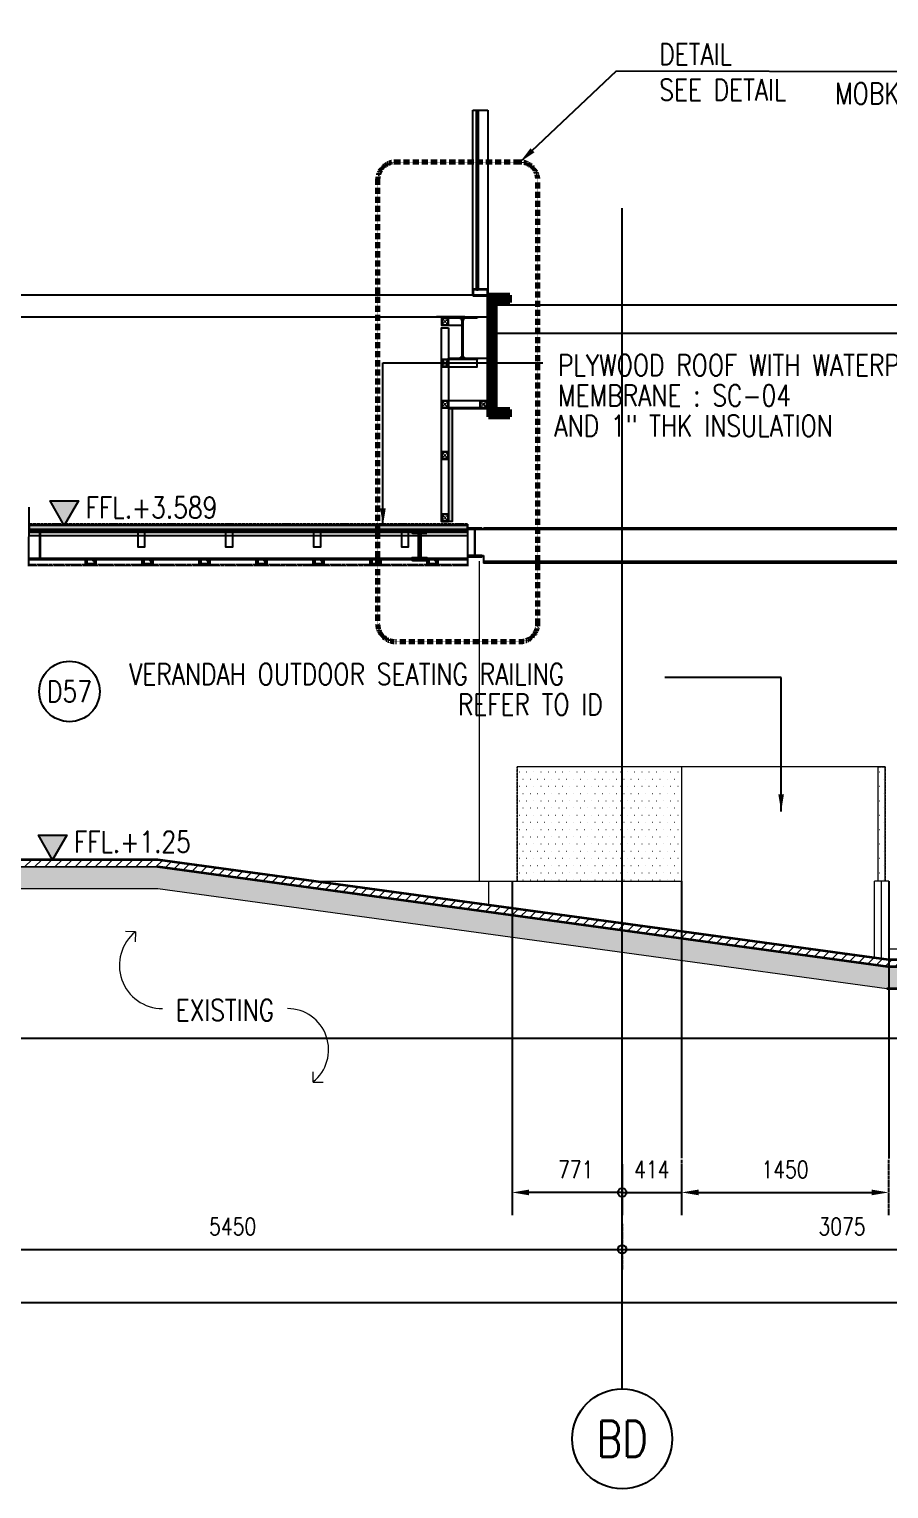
# Model space of a CAD drawing. Header units: millimetres. Extents: x -2196631 to 160, y -11674 to 51770.
# Drawn here: x -1100938 to -1094924, y 31020 to 41234 of the extents above; entities that cross this region are included whole.
import ezdxf
from ezdxf.enums import TextEntityAlignment as Align

# ---------------------------------------------------------------- set-up
doc = ezdxf.new("R2010")
doc.units = ezdxf.units.MM
for name, pattern in [('28 Xref BA305$0$_GRIDLINE', [11.2, 8, -0.6, 2, -0.6]), ('28 Xref BA305$0$_HIDDEN', [2.6, 2, -0.6]), ('_GRIDLINE', [11.2, 8, -0.6, 2, -0.6]), ('CENTER', [2, 1.25, -0.25, 0.25, -0.25]), ('CENTER2', [28.575, 19.05, -3.175, 3.175, -3.175]), ('DASHDOTX2', [50.8, 25.4, -12.7, 0, -12.7]), ('DM1', [0.35, 0.05, -0.05, 0.2, -0.05]), ('HIDDEN', [0.375, 0.25, -0.125]), ('HIDDEN2', [0.1875, 0.125, -0.0625]), ('HIDDENX2', [19.05, 12.7, -6.35])]:
    doc.linetypes.add(name, pattern=pattern)
for name, color, linetype, lineweight in [('28 Xref BA305$0$A-DETL', 90, 'Continuous', 15), ('28 Xref BA305$0$A-DETL-GENF', 92, 'Continuous', 18), ('28 Xref BA305$0$A-FLOR', 192, 'Continuous', 9), ('28 Xref BA305$0$A-FLOR-LEVL', 51, 'Continuous', 5), ('28 Xref BA305$0$A-GLAZ-CURT', 52, 'Continuous', 18), ('28 Xref BA305$0$A-GLAZ-CWMG', 51, 'Continuous', 25), ('28 Xref BA305$0$A-WALL', 113, 'Continuous', 9), ('28 Xref BA305$0$A-WALL-PATT', 111, 'Continuous', 18), ('A-ANNO-SYMB', 150, 'Continuous', 5), ('A-DETL-GENF', 92, 'Continuous', 20), ('A-ROOF', 132, 'Continuous', 18), ('A-WALL', 113, 'Continuous', 9), ('G-ANNO-TEXT', 231, 'Continuous', 5), ('S-BEAM', 12, 'Continuous', 18), ('S-GRID', 1, 'Continuous', 5)]:
    doc.layers.add(name, color=color, linetype=linetype, lineweight=lineweight)
for name, color, linetype in [('_Dim', 7, 'Continuous'), ('A WALL 1', 1, 'Continuous'), ('A WALL 2', 2, 'Continuous'), ('A WALL_HAT', 253, 'Continuous'), ('Detail', 2, 'HIDDEN'), ('Door Number', 12, 'Continuous'), ('GL', 3, 'Continuous'), ('Level Spec', 3, 'Continuous'), ('S-Dim', 7, 'Continuous'), ('S-Str_250', 250, 'Continuous'), ('S-Stru_3', 3, 'Continuous'), ('TEXT 3', 3, 'Continuous'), ('TEXT 4', 4, 'Continuous'), ('TEXT 5', 5, 'Continuous'), ('Wording', 3, 'Continuous')]:
    doc.layers.add(name, color=color, linetype=linetype)
doc.styles.add('E100', font='ROMTH.shx', dxfattribs={"width": 0.85})
doc.styles.add('E175', font='ROMTH.shx', dxfattribs={"width": 0.85, "height": 4})
doc.styles.add('Romens', font='romans.shx', dxfattribs={"width": 0.8})
doc.dimstyles.new('AA-50 mm', dxfattribs={"dimtxt": 120, "dimasz": 120, "dimexe": 160, "dimexo": 12, "dimgap": 100, "dimtad": 1, "dimdec": 0, "dimzin": 0, "dimdsep": 46, "dimtxsty": 'Romens', "dimcen": 0.3, "dimdle": 2, "dimclrd": 1, "dimclre": 1, "dimclrt": 3, "dimadec": 0, "dimazin": 0, "dimtfac": 1, "dimtdec": 0, "dimtix": 1, "dimtmove": 1, "dimatfit": 3, "dimfxl": 0, "dimtolj": 1, "dimtzin": 0, "dimarcsym": 0})
doc.dimstyles.new('CA-50 mm', dxfattribs={"dimtxt": 120, "dimasz": 120, "dimexe": 160, "dimexo": 12, "dimgap": 100, "dimtad": 1, "dimdec": 0, "dimzin": 0, "dimdsep": 46, "dimtxsty": 'Romens', "dimblk1": 'SMALL', "dimsah": 1, "dimcen": 30, "dimdle": 2, "dimclrd": 1, "dimclre": 1, "dimclrt": 3, "dimadec": 0, "dimazin": 0, "dimtfac": 1, "dimtdec": 0, "dimtix": 1, "dimtmove": 2, "dimatfit": 3, "dimfxl": 0, "dimtolj": 1, "dimtzin": 0, "dimarcsym": 0})
doc.dimstyles.new('CC-50 mm', dxfattribs={"dimtxt": 120, "dimasz": 120, "dimexe": 140, "dimexo": 12, "dimgap": 100, "dimtad": 1, "dimdec": 0, "dimzin": 0, "dimdsep": 46, "dimtxsty": 'Romens', "dimblk": 'SMALL', "dimcen": 0.3, "dimdle": 2, "dimclrd": 1, "dimclre": 1, "dimclrt": 3, "dimadec": 0, "dimazin": 0, "dimtfac": 1, "dimtdec": 0, "dimtix": 1, "dimtmove": 1, "dimatfit": 3, "dimfxl": 0, "dimtolj": 1, "dimtzin": 0, "dimarcsym": 0})

# ---------------------------------------------------------------- blocks, each defined once
blk = doc.blocks.new('28 Xref BA305$0$Rectangular Mullion - Rectangular Mullion 40x105 mm_Offset 27_5mm_-6807883-ZONE A_SECTION G')
at = {"layer": '28 Xref BA305$0$A-GLAZ-CWMG', "color": 2, "lineweight": 35}
for p, q in [((-1097787, 7289), (-1097787, 7249)), ((-1097682, 7289), (-1097787, 7289)), ((-1097682, 7249), (-1097682, 7289)), ((-1097787, 7249), (-1097682, 7249))]:
    blk.add_line(p, q, dxfattribs=at)
blk = doc.blocks.new('28 Xref BA305')
at = {"layer": '28 Xref BA305$0$A-DETL-GENF', "lineweight": 5}
h = blk.add_hatch(dxfattribs=at)
h.set_pattern_fill('FP_8', color=8, style=0, pattern_type=2)
h.set_pattern_definition([(45, (-1088991.804, 2166), (-35.35534, 35.35534), [])])
h.paths.add_polyline_path([(-1085088.99512, 1300.44567), (-1085088.99512, 1483.77901), (-1085388.99512, 1483.77901), (-1085388.99512, 1667.11234), (-1085688.99602, 1667.11234), (-1085688.99602, 1850.44567), (-1094927.95991, 1850.91187), (-1100038.71323, 2550.44567), (-1103314.02208, 2550.44567), (-1103314.02208, 2500.44567), (-1100038.71323, 2499.97948), (-1094927.95991, 1800.44567), (-1085738.99602, 1800.44567), (-1085738.99602, 1617.11234), (-1085438.99512, 1617.11234), (-1085438.99512, 1433.77901), (-1085138.99512, 1433.77901), (-1085138.99512, 1300.44567)], flags=0)
h = blk.add_hatch(dxfattribs=at)
h.set_pattern_fill('FP_9', color=8, style=0, pattern_type=2)
h.set_pattern_definition([(50, (-1088991.8, 2166), (364.368, -31.878), [38.1, -419.1]), (355, (-1088991.8, 2166), (-70.486, 382.113), [30.48, -335.28]), (100.451, (-1088961.44, 2163.34), (293.885, 350.233), [32.38, -356.18]), (46.184, (-1088991.8, 2267.6), (542.158, -84.086), [57.15, -628.65]), (96.636, (-1088946.6, 2260.6), (474.805, 494.855), [48.57, -534.27]), (351.184, (-1088991.8, 2267.6), (474.81, 494.85), [45.72, -502.92]), (21, (-1088941, 2242.2), (303.2285, -204.5305), [38.1, -419.1]), (326, (-1088941, 2242.2), (123.604, 368.376), [30.48, -335.28]), (71.451, (-1088915.74, 2225.16), (426.834, 163.843), [32.38, -356.18]), (37.5, (-1088991.8, 2166), (6.1766, 169.1102), [16.764, -314.452, 16.764, -323.596, -336.55]), (37.5, (-1088991.8, 2166), (6.1766, 169.1102), [-671.576, 16.764, -319.786]), (7.5, (-1088991.8, 2166), (133.6389, 200.3615), [16.764, -177.292, 16.764, -306.832, -128.27]), (7.5, (-1088991.8, 2166), (133.6389, 200.3615), [-517.652, 16.764, -111.506]), (327.5, (-1089105.09, 2166), (271.1818, -11.4584), [16.764, -110.236, 16.764, -379.476, -525.78]), (327.5, (-1089105.09, 2166), (271.1818, -11.4584), [-523.24, 16.764, -509.016]), (317.5, (-1089155.89, 2166), (296.2585, 50.853), [16.764, -148.336, 16.764, -246.38, -373.38]), (317.5, (-1089155.89, 2166), (296.2585, 50.853), [-428.244, 16.764, -356.616])])
h.paths.add_polyline_path([(-1085411.19383, 1300.44567), (-1085138.99512, 1300.44567), (-1085138.99512, 1433.77901), (-1085438.99512, 1433.77901), (-1085438.99512, 1617.11234), (-1085738.99602, 1617.11234), (-1085738.99602, 1800.44567), (-1094927.95991, 1800.44567), (-1100038.71323, 2499.97948), (-1103314.02208, 2499.97948), (-1103314.02208, 2348.58089), (-1100038.71323, 2348.58089), (-1094938.17789, 1650.44567), (-1086097.99644, 1650.44567), (-1085525.26916, 1300.44567)], flags=0)
at = {"layer": '28 Xref BA305$0$A-WALL-PATT', "linetype": '28 Xref BA305$0$_HIDDEN', "lineweight": 5}
h = blk.add_hatch(dxfattribs=at)
h.set_pattern_fill('FP_4', color=8, style=0, pattern_type=2)
h.set_pattern_definition([(0, (-1088991.226, 2166), (25.202, 50.403), [1.676, -48.727])])
h.paths.add_polyline_path([(-1096374.57224, 2400.44567), (-1096374.57224, 3200.44567), (-1097524.55494, 3200.44567), (-1097524.55494, 2400.44567)], flags=0)
h = blk.add_hatch(dxfattribs=at)
h.set_pattern_fill('FP_2', color=8, style=0, pattern_type=2)
h.set_pattern_definition([(0, (-1088991.76, 2166), (25.202, 50.403), [1.676, -48.727])])
h.paths.add_polyline_path([(-1094949.51683, 2400.44567), (-1094949.51683, 3200.44567), (-1094999.51683, 3200.44567), (-1094999.51683, 2400.44567), (-1094974.55392, 2400.44567)], flags=0)
h = blk.add_hatch(dxfattribs=at)
h.set_pattern_fill('FP_3', color=8, style=0, pattern_type=2)
h.set_pattern_definition([(0, (-1088992.17, 2166), (25.202, 50.403), [1.676, -48.727])])
h.paths.add_polyline_path([(-1094974.55392, 2400.44567), (-1094949.5608, 2400.44567), (-1094949.5608, 3200.44567), (-1094999.51683, 3200.44567), (-1094999.51683, 2400.44567)], flags=0)
blk.add_lwpolyline([(-1097834.5546, 7796.70002), (-1097729.5546, 7796.70002)])
at = {"layer": '28 Xref BA305$0$A-DETL', "color": 2, "lineweight": 35}
for p, q in [((-1100038.71323, 2550.44567), (-1103314.02208, 2550.44567)), ((-1094924.55392, 1850.44567), (-1100038.71323, 2550.44567)), ((-1085688.99602, 1850.44567), (-1094924.55392, 1850.44567))]:
    blk.add_line(p, q, dxfattribs=at)
at = {"layer": '28 Xref BA305$0$A-DETL', "lineweight": 5}
for p, q in [((-1103314.02208, 2500.44567), (-1100042.11922, 2500.44567)), ((-1100038.71323, 2499.97948), (-1103314.02208, 2499.97948)), ((-1100042.11922, 2500.44567), (-1100038.71323, 2499.97948)), ((-1103314.02208, 2348.58089), (-1100038.71323, 2348.58089)), ((-1100038.71323, 2348.58089), (-1094938.17789, 1650.44567))]:
    blk.add_line(p, q, dxfattribs=at)
at = {"layer": '28 Xref BA305$0$A-DETL', "lineweight": 35}
for p, q in [((-1094927.95991, 1800.44567), (-1100038.71323, 2499.97948)), ((-1085738.99602, 1800.44567), (-1094927.95991, 1800.44567)), ((-1094938.17789, 1650.44567), (-1086097.99644, 1650.44567))]:
    blk.add_line(p, q, dxfattribs=at)
at = {"layer": '28 Xref BA305$0$A-FLOR', "color": 2, "lineweight": 18}
for p, q in [((-1097787.0546, 2400.44567), (-1096374.57224, 2400.44567)), ((-1097724.55392, 2400.44567), (-1097724.55392, 2233.69537))]:
    blk.add_line(p, q, dxfattribs=at)
at = {"layer": '28 Xref BA305$0$A-FLOR-LEVL', "linetype": '28 Xref BA305$0$_GRIDLINE', "lineweight": 20}
blk.add_line((-1105393.71336, 1300.44567), (-1073390.33155, 1300.44567), dxfattribs=at)
at = {"layer": '28 Xref BA305$0$A-GLAZ-CURT', "color": 2, "lineweight": 35}
for p, q in [((-1097809.5546, 7796.70002), (-1097809.5546, 6540.44567)), ((-1097797.5546, 6540.44567), (-1097797.5546, 7796.70002)), ((-1097809.5546, 6540.44567), (-1097797.5546, 6540.44567))]:
    blk.add_line(p, q, dxfattribs=at)
at = {"layer": '28 Xref BA305$0$A-GLAZ-CWMG', "color": 8}
for p, q in [((-1097834.5546, 6540.44567), (-1097834.5546, 7796.70002)), ((-1097729.5546, 7796.70002), (-1097729.5546, 6540.44567))]:
    blk.add_line(p, q, dxfattribs=at)
at = {"layer": '28 Xref BA305$0$A-WALL', "lineweight": 18}
for p, q in [((-1097787.0546, 2400.44567), (-1097787.0546, 4640.44567)), ((-1094999.51683, 2400.44567), (-1094999.51683, 3200.44567)), ((-1098942.82195, 2400.44567), (-1097787.0546, 2400.44567))]:
    blk.add_line(p, q, dxfattribs=at)
at = {"layer": '28 Xref BA305$0$A-WALL', "color": 2, "linetype": '28 Xref BA305$0$_HIDDEN', "lineweight": 18}
for p, q in [((-1096374.57224, 3200.44567), (-1097524.55494, 3200.44567)), ((-1097524.5529, 2400.44567), (-1097524.5529, 3200.44567)), ((-1094999.51683, 2400.44567), (-1094999.51683, 3200.44567)), ((-1094999.51683, 3200.44567), (-1094949.51683, 3200.44567)), ((-1094999.51683, 3200.44567), (-1094949.51683, 3200.44567)), ((-1094949.51683, 2400.44567), (-1094999.51683, 2400.44567)), ((-1094949.51683, 2400.44567), (-1094999.51683, 2400.44567))]:
    blk.add_line(p, q, dxfattribs=at)
at = {"layer": '28 Xref BA305$0$A-WALL', "linetype": '28 Xref BA305$0$_HIDDEN', "lineweight": 18}
for p, q in [((-1097524.55494, 3200.44567), (-1097524.55494, 2400.44567)), ((-1097524.5529, 3200.44567), (-1097524.55494, 3200.44567)), ((-1094949.51683, 3200.44567), (-1094949.51683, 2400.44567)), ((-1094949.51683, 3200.44567), (-1094949.51683, 2400.44567))]:
    blk.add_line(p, q, dxfattribs=at)
at = {"layer": '28 Xref BA305$0$A-WALL', "color": 8, "lineweight": 18}
blk.add_line((-1094949.5608, 3200.44567), (-1097524.5529, 3200.44567), dxfattribs=at)
at = {"layer": '28 Xref BA305$0$A-WALL', "color": 2, "lineweight": 18}
for p, q in [((-1096374.57224, 3200.44567), (-1096374.57224, 2048.91677)), ((-1094949.5608, 2400.44567), (-1094949.5608, 3200.44567)), ((-1095024.55392, 1864.13316), (-1095024.55392, 2400.44567)), ((-1094924.55392, 2400.44567), (-1095024.55392, 2400.44567)), ((-1094974.55392, 1857.28942), (-1094974.55392, 2400.44567)), ((-1094924.55392, 2400.44567), (-1094924.55392, 1850.44567))]:
    blk.add_line(p, q, dxfattribs=at)
blk.add_lwpolyline([(-1082538.00132, 1300.44567), (-1082538.00132, 1925.44567), (-1094924.55392, 1925.44567), (-1094924.55392, 1850.44567)], dxfattribs=at)
at = {"layer": 'S-Dim', "color": 4}
for p, q in [((-1098156.6071, 4850.7165), (-1100811.90234, 4850.7165)), ((-1097770.34498, 4862.7165), (-1097770.34498, 4861.7165)), ((-1097760.34498, 4861.7165), (-1097770.34498, 4861.7165)), ((-1097760.34498, 4870.7165), (-1097760.34498, 4870.7165)), ((-1097760.34498, 4870.7165), (-1097760.34498, 4861.7165)), ((-1093804.05827, 4870.7165), (-1097760.34498, 4870.7165)), ((-1100811.90234, 4650.7165), (-1098156.60713, 4650.7165)), ((-1097770.34501, 4678.7165), (-1097760.34501, 4678.7165)), ((-1097760.34501, 4678.7165), (-1097760.34498, 4626.7165)), ((-1093804.05827, 4626.7165), (-1097760.34498, 4626.7165)), ((-1073584.22523, 1300.44567), (-1101936.59142, 1300.44567))]:
    blk.add_line(p, q, dxfattribs=at)
at = {"layer": 'S-Dim', "color": 8}
for p, q in [((-1100811.90234, 4842.7165), (-1098156.6071, 4842.7165)), ((-1093804.05827, 4861.7165), (-1097760.34498, 4861.7165)), ((-1098156.60713, 4658.7165), (-1100811.90234, 4658.7165)), ((-1093804.05827, 4637.7165), (-1097760.34498, 4637.7165))]:
    blk.add_line(p, q, dxfattribs=at)
at = {"layer": 'S-Dim', "color": 1}
blk.add_line((-1100786.59142, 4650.7165), (-1100936.59142, 4650.7165), dxfattribs=at)
at = {"layer": 'S-Dim', "color": 3}
blk.add_lwpolyline([(-1093058.86753, 6432.44567), (-1093058.86753, 6232.44567), (-1097724.5546, 6232.44567), (-1097724.5546, 6432.44567)], close=True, dxfattribs=at)
at = {"layer": 'S-Dim', "color": 4}
for points in [[(-1100911.90237, 4842.7165), (-1100864.65237, 4842.7165), (-1100864.65237, 4658.7165), (-1100911.90237, 4658.7165), (-1100911.90237, 4650.7165), (-1100811.90237, 4650.7165), (-1100811.90237, 4658.7165), (-1100859.15237, 4658.7165), (-1100859.15237, 4842.7165), (-1100811.90234, 4842.7165), (-1100811.90234, 4850.7165), (-1100911.90237, 4850.7165)], [(-1098256.60713, 4842.7165), (-1098209.35713, 4842.7165), (-1098209.35713, 4658.7165), (-1098256.60713, 4658.7165), (-1098256.60713, 4650.7165), (-1098156.60713, 4650.7165), (-1098156.60713, 4658.7165), (-1098203.85713, 4658.7165), (-1098203.85713, 4842.7165), (-1098156.6071, 4842.7165), (-1098156.6071, 4850.7165), (-1098256.60713, 4850.7165)], [(-1097870.34501, 4862.7165), (-1097823.09501, 4862.7165), (-1097823.09501, 4678.7165), (-1097870.34501, 4678.7165), (-1097870.34501, 4670.7165), (-1097770.34501, 4670.7165), (-1097770.34501, 4678.7165), (-1097817.59501, 4678.7165), (-1097817.59501, 4862.7165), (-1097770.34498, 4862.7165), (-1097770.34498, 4870.7165), (-1097870.34501, 4870.7165)]]:
    blk.add_lwpolyline(points, close=True, dxfattribs=at)
at = {"layer": '28 Xref BA305$0$A-GLAZ-CWMG'}
blk.add_blockref('28 Xref BA305$0$Rectangular Mullion - Rectangular Mullion 40x105 mm_Offset 27_5mm_-6807883-ZONE A_SECTION G', (-47.50068, -749.05433), dxfattribs=at)
at = {"color": 10, "linetype": 'Continuous', "style": 'E175', "width": 0.85}
blk.add_attdef('POOL_SIDE_ELEVATION', (-1089924.93658, -4582.55958), '', height=320, dxfattribs=at)
at = {"color": 6, "linetype": 'Continuous', "style": 'E100', "width": 0.85}
blk.add_attdef('SCALE', text='', height=160, dxfattribs=at).set_placement((-1092437.31517, -4942.55958), align=Align.RIGHT)
blk = doc.blocks.new('COLUMN REFERNCE GRIDS 1')
at = {"layer": 'GL'}
blk.add_lwpolyline([(0, 0.5), (0, 0)], dxfattribs=at)
blk.add_circle((0, 1.2), 0.7, dxfattribs=at)
at = {"layer": 'TEXT 5', "style": 'Romens', "width": 0.8}
blk.add_attdef('A', text='', height=0.5, dxfattribs=at).set_placement((0, 1.2), align=Align.MIDDLE_CENTER)
blk = doc.blocks.new('GD')
at = {"layer": 'S-GRID', "color": 8, "linetype": '_GRIDLINE', "lineweight": 25, "ltscale": 3}
blk.add_line((-1096789, -1504), (-1096789, 6570), dxfattribs=at)
at = {"layer": 'GL'}
ref = blk.add_blockref('COLUMN REFERNCE GRIDS 1', (-1096789, -1441), dxfattribs=dict(at, xscale=500, yscale=500, zscale=500, rotation=180))
ref.add_attrib('A', 'BD', dxfattribs={"layer": 'TEXT 5', "height": 250, "style": 'Romens', "width": 0.8}).set_placement((-1096789, -2041), align=Align.MIDDLE_CENTER)
blk = doc.blocks.new('DOOR TYPE')
at = {"layer": 'Door Number'}
blk.add_circle((0, 0), 0.423, dxfattribs=at)
at = {"layer": 'Door Number', "color": 3, "style": 'Romens', "width": 0.8}
blk.add_attdef('DOOR', text='', height=0.3, dxfattribs=at).set_placement((0, 0), align=Align.MIDDLE_CENTER)
blk = doc.blocks.new('_Small')
at = {"color": 0, "linetype": 'ByBlock', "lineweight": -2}
blk.add_circle((0, 0), 0.25, dxfattribs=at)
blk = doc.blocks.new('*D50')
at = {"color": 1, "linetype": 'CENTER2', "lineweight": -2, "transparency": 16777216}
for p, q in [((-1102239, 2), (-1102239, -316)), ((-1096789, -513), (-1096789, -36))]:
    blk.add_line(p, q, dxfattribs=at)
at = {"color": 1, "lineweight": -2, "transparency": 16777216}
blk.add_line((-1102241, -176), (-1096787, -176), dxfattribs=at)
at = {"layer": 'Defpoints', "color": 0, "transparency": 16777216}
for p in [(-1102239, 14), (-1096789, -176), (-1096789, -525)]:
    blk.add_point(p, dxfattribs=at)
at = {"color": 1, "lineweight": -2, "transparency": 16777216, "xscale": 120, "yscale": 120, "zscale": 120, "rotation": 180}
blk.add_blockref('_Small', (-1102239, -176), dxfattribs=at)
at = {"color": 1, "lineweight": -2, "transparency": 16777216, "xscale": 120, "yscale": 120, "zscale": 120}
blk.add_blockref('_Small', (-1096789, -176), dxfattribs=at)
at = {"color": 3, "transparency": 16777216, "insert": (-1099514, -16), "char_height": 120, "attachment_point": 5, "style": 'Romens'}
blk.add_mtext('\\A1;5450', dxfattribs=at)
blk = doc.blocks.new('*D51')
at = {"color": 1, "linetype": 'CENTER2', "lineweight": -2, "transparency": 16777216}
for p, q in [((-1096789, 2), (-1096789, -316)), ((-1093714, 2), (-1093714, -316))]:
    blk.add_line(p, q, dxfattribs=at)
at = {"color": 1, "lineweight": -2, "transparency": 16777216}
blk.add_line((-1096791, -176), (-1093712, -176), dxfattribs=at)
at = {"layer": 'Defpoints', "color": 0, "transparency": 16777216}
for p in [(-1096789, 14), (-1093714, 14), (-1093714, -176)]:
    blk.add_point(p, dxfattribs=at)
at = {"color": 1, "lineweight": -2, "transparency": 16777216, "xscale": 120, "yscale": 120, "zscale": 120, "rotation": 180}
blk.add_blockref('_Small', (-1096789, -176), dxfattribs=at)
at = {"color": 1, "lineweight": -2, "transparency": 16777216, "xscale": 120, "yscale": 120, "zscale": 120}
blk.add_blockref('_Small', (-1093714, -176), dxfattribs=at)
at = {"color": 3, "transparency": 16777216, "insert": (-1095251, -16), "char_height": 120, "attachment_point": 5, "style": 'Romens'}
blk.add_mtext('\\A1;3075', dxfattribs=at)
blk = doc.blocks.new('*D52')
at = {"color": 1, "linetype": 'CENTER2', "lineweight": -2, "transparency": 16777216}
for p, q in [((-1102239, -328), (-1102239, -688)), ((-1080639, -328), (-1080639, -688))]:
    blk.add_line(p, q, dxfattribs=at)
at = {"color": 1, "lineweight": -2, "transparency": 16777216}
blk.add_line((-1102241, -548), (-1080637, -548), dxfattribs=at)
at = {"layer": 'Defpoints', "color": 0, "transparency": 16777216}
for p in [(-1102239, -316), (-1080639, -316), (-1080639, -548)]:
    blk.add_point(p, dxfattribs=at)
at = {"color": 1, "lineweight": -2, "transparency": 16777216, "xscale": 120, "yscale": 120, "zscale": 120, "rotation": 180}
blk.add_blockref('_Small', (-1102239, -548), dxfattribs=at)
at = {"color": 1, "lineweight": -2, "transparency": 16777216, "xscale": 120, "yscale": 120, "zscale": 120}
blk.add_blockref('_Small', (-1080639, -548), dxfattribs=at)
at = {"color": 3, "transparency": 16777216, "insert": (-1091439, -388), "char_height": 120, "attachment_point": 5, "style": 'Romens'}
blk.add_mtext('\\A1;21600', dxfattribs=at)
blk = doc.blocks.new('FINISHING FLOOR - ( ELE - SEC )')
at = {"layer": 'Level Spec'}
h = blk.add_hatch(color=1, dxfattribs=at)
h.dxf.hatch_style = 1
h.paths.add_polyline_path([(0, 0), (-0.199, 0.345), (0.199, 0.345)])
at = {"layer": 'Level Spec', "color": 1}
blk.add_lwpolyline([(0, 0), (-0.199, 0.345), (0.199, 0.345)], close=True, dxfattribs=at)
at = {"layer": 'TEXT 3', "style": 'Romens', "width": 0.8}
blk.add_attdef('+XX.XXXMSL.', (0.299, 0.1), '', height=0.3, dxfattribs=at)
at = {"layer": 'TEXT 4', "style": 'Romens', "width": 0.8}
blk.add_attdef('XXXXXX_X', (0.299, 0.545), '', height=0.4, dxfattribs=at)
blk = doc.blocks.new('A$C24C77752')
at = {"layer": 'G-ANNO-TEXT', "color": 6, "lineweight": 15}
for p, q in [((113, 1114), (43, 1116)), ((113, 1114), (111, 1043)), ((1355, 62), (1357, 133)), ((1355, 62), (1426, 60))]:
    blk.add_line(p, q, dxfattribs=at)
for centre, radius, start, end in [((302, 878), 302, 128.6638, 270), ((1176, 288), 288, 308.3503, 90)]:
    blk.add_arc(centre, radius, start, end, dxfattribs=at)
at = {"layer": 'TEXT 3', "insert": (394, 639), "char_height": 150, "width": 4240.39, "attachment_point": 1, "style": 'Romens'}
blk.add_mtext('EXISTING', dxfattribs=at)
blk = doc.blocks.new('*D329')
at = {"color": 1, "lineweight": -2, "transparency": 16777216}
for p, q in [((-1096789, 33292), (-1096789, 32934)), ((-1096375, 33292), (-1096375, 32934)), ((-1096789, 33094), (-1096909, 33094)), ((-1096789, 33094), (-1096375, 33094)), ((-1096255, 33094), (-1096135, 33094))]:
    blk.add_line(p, q, dxfattribs=at)
at = {"color": 1, "transparency": 16777216}
blk.add_solid([(-1096255, 33114), (-1096255, 33074), (-1096375, 33094)], dxfattribs=at)
at = {"layer": 'Defpoints', "color": 0, "transparency": 16777216}
for p in [(-1096789, 33304), (-1096375, 33304), (-1096375, 33094)]:
    blk.add_point(p, dxfattribs=at)
at = {"color": 1, "lineweight": -2, "transparency": 16777216, "xscale": 120, "yscale": 120, "zscale": 120}
blk.add_blockref('_Small', (-1096789, 33094), dxfattribs=at)
at = {"color": 3, "transparency": 16777216, "insert": (-1096582, 33254), "char_height": 120, "attachment_point": 5, "style": 'Romens'}
blk.add_mtext('\\A1;414', dxfattribs=at)
blk = doc.blocks.new('*D330')
at = {"color": 1, "lineweight": -2, "transparency": 16777216}
for p, q in [((-1097560, 33358), (-1097560, 32934)), ((-1096789, 33292), (-1096789, 32934)), ((-1096787, 33094), (-1097440, 33094))]:
    blk.add_line(p, q, dxfattribs=at)
at = {"color": 1, "transparency": 16777216}
blk.add_solid([(-1097440, 33114), (-1097440, 33074), (-1097560, 33094)], dxfattribs=at)
at = {"layer": 'Defpoints', "color": 0, "transparency": 16777216}
for p in [(-1097560, 33370), (-1096789, 33304), (-1097560, 33094)]:
    blk.add_point(p, dxfattribs=at)
at = {"color": 1, "lineweight": -2, "transparency": 16777216, "xscale": 120, "yscale": 120, "zscale": 120}
blk.add_blockref('_Small', (-1096789, 33094), dxfattribs=at)
at = {"color": 3, "transparency": 16777216, "insert": (-1097114, 33254), "char_height": 120, "attachment_point": 5, "style": 'Romens'}
blk.add_mtext('\\A1;771', dxfattribs=at)
blk = doc.blocks.new('*D340')
at = {"color": 1, "linetype": 'CENTER2', "lineweight": -2, "transparency": 16777216}
for p, q in [((-1096375, 33323), (-1096375, 32934)), ((-1094925, 33323), (-1094925, 32934))]:
    blk.add_line(p, q, dxfattribs=at)
at = {"color": 1, "lineweight": -2, "transparency": 16777216}
blk.add_line((-1096255, 33094), (-1095045, 33094), dxfattribs=at)
at = {"color": 1, "transparency": 16777216}
for points in [[(-1096255, 33114), (-1096255, 33074), (-1096375, 33094)], [(-1095045, 33114), (-1095045, 33074), (-1094925, 33094)]]:
    blk.add_solid(points, dxfattribs=at)
at = {"layer": 'Defpoints', "color": 0, "transparency": 16777216}
for p in [(-1096375, 33335), (-1094925, 33335), (-1094925, 33094)]:
    blk.add_point(p, dxfattribs=at)
at = {"color": 3, "transparency": 16777216, "insert": (-1095650, 33254), "char_height": 120, "attachment_point": 5, "style": 'Romens'}
blk.add_mtext('\\A1;1450', dxfattribs=at)
blk = doc.blocks.new('C Line')
at = {"layer": 'A-DETL-GENF', "color": 252, "lineweight": 50}
blk.add_lwpolyline([(-19, 33), (-31, 33), (-31, 1), (31, 1), (31, 33), (19, 33), (19, 34), (32, 34), (32, 0), (-32, 0), (-32, 34), (-19, 34)], close=True, dxfattribs=at)
blk = doc.blocks.new('A$C2EE72756')
h = blk.add_hatch()
h.set_pattern_fill('BATTINSUL', color=253, scale=22, pattern_type=2)
h.set_pattern_definition([(74.835217, (3978.50183, 280.07966), (73.50443917, 273.46000001), [2.442, -306.641054]), (292.898746, (3979.0848, 275.1495), (22.05133175, -49.72), [5.6276, -183.27942]), (345.935365, (3976.5467, 262.1915), (102.90621484, -24.86), [1.78794, -202.807363]), (14.064635, (3978.2818, 261.7559), (95.55577093, 24.86), [1.78794, -202.807363]), (285.164783, (3977.42383, 282.43586), (7.35044392, -24.86), [2.442, -306.641054]), (25.008945, (3979.1376, 282.43586), (51.45310742, 24.86), [3.1108, -232.105535]), (52.448676, (3980.0154, 262.1915), (36.7522196, 49.72), [3.0228, -153.76175]), (307.551324, (3974.704, 264.5873), (58.80355134, -74.58), [3.0228, -153.76175]), (83.812523, (3974.704, 264.58726), (29.40177567, 273.460000006), [5.4098, -744.760282]), (67.101254, (3975.2828, 269.9663), (51.45310742, 124.3), [5.6276, -183.27942]), (334.991055, (3974.6056, 283.75586), (161.70976618, -74.58), [3.11168, -232.104655]), (276.136733, (3981.27823, 269.96626), (22.05133175, -198.88), [5.4098, -269.626263]), (83.254994, (3977.4766, 275.1495), (7.3504439, 74.58), [4.9654, -120.200914]), (276.745006, (3978.5018, 280.0797), (7.3504439, -49.72), [4.9654, -120.200914])])
h.paths.add_polyline_path([(1, 259), (3069, 259), (3069, 284), (1, 284)])
at = {"layer": 'A WALL_HAT'}
h = blk.add_hatch(dxfattribs=at)
h.set_pattern_fill('WOOD_GLU-LAMBEAM', color=253, scale=5, pattern_type=2)
h.set_pattern_definition([(0, (3874.7674, 243.999), (0, 5), []), (315, (3874.7674, 243.9992), (5, -1e-15), [7.071068, -7.071068]), (45, (3874.7674, 243.9992), (5, 0), [7.071068, -7.071068])])
h.paths.add_polyline_path([(3069, 244), (1, 244), (1, 259), (3069, 259)])
for points in [[(0, 0), (1, 411)], [(3069, 294), (3069, 0)]]:
    blk.add_lwpolyline(points)
at = {"color": 8}
blk.add_lwpolyline([(3069, 212), (0, 212)], dxfattribs=at)
at = {"color": 4, "linetype": 'HIDDEN2'}
blk.add_lwpolyline([(3069, 294), (1, 294)], dxfattribs=at)
at = {"color": 6}
blk.add_lwpolyline([(1, 259), (3069, 259), (3069, 284), (1, 284)], close=True, dxfattribs=at)
at = {"layer": 'A WALL 1'}
for p, q in [((3069, 244), (0, 244)), ((3069, 235), (0, 235)), ((3069, 53), (0, 53)), ((3069, 44), (0, 44))]:
    blk.add_line(p, q, dxfattribs=at)
for points in [[(811, 235), (761, 235), (761, 135), (811, 135)], [(1426, 235), (1376, 235), (1376, 135), (1426, 135)], [(2041, 235), (1991, 235), (1991, 135), (2041, 135)], [(2656, 235), (2606, 235), (2606, 135), (2656, 135)]]:
    blk.add_lwpolyline(points, close=True, dxfattribs=at)
at = {"layer": 'A WALL 2'}
blk.add_lwpolyline([(3069, 244), (1, 244), (1, 259), (3069, 259)], close=True, dxfattribs=at)
at = {"layer": 'A-WALL', "color": 8, "linetype": 'HIDDENX2', "ltscale": 0.4}
blk.add_lwpolyline([(3069, 10), (0, 10), (0, 4), (3069, 4)], dxfattribs=at)
at = {"layer": 'S-BEAM', "color": 4, "lineweight": 50}
blk.add_lwpolyline([(2783, 235), (2736, 235), (2736, 53), (2783, 53), (2783, 44), (2683, 44), (2683, 53), (2730, 53), (2730, 235), (2683, 235), (2683, 244), (2783, 244)], close=True, dxfattribs=at)
at = {"layer": 'A WALL 1'}
for p in [(431, 10), (829, 10), (1228, 10), (1627, 10), (2026, 10), (2424, 10), (2823, 10)]:
    blk.add_blockref('C Line', p, dxfattribs=at)
blk = doc.blocks.new('ert154')
for points in [[(-1020714, 8619), (-1020714, 8750, -0.414214), (-1020694, 8770), (-1020619, 8770), (-1020619, 8780), (-1020819, 8780)], [(-1020819, 8770), (-1020739, 8770, -0.414214), (-1020719, 8750), (-1020719, 8619)], [(-1020719, 8619), (-1020719, 8510, -0.414214), (-1020739, 8490), (-1020819, 8490), (-1020819, 8480), (-1020619, 8480), (-1020619, 8490), (-1020694, 8490, -0.414214), (-1020714, 8510), (-1020714, 8619)]]:
    blk.add_lwpolyline(points, format="xyb")
blk.add_lwpolyline([(-1020819, 8780), (-1020819, 8770)])
blk = doc.blocks.new('er4')
h = blk.add_hatch()
h.set_pattern_fill('ANSI32', color=256)
h.set_pattern_definition([(45, (5270.973, 0), (-6.73519209, 6.73519209), []), (45, (5275.4635, 0), (-6.73519209, 6.73519209), [])])
h.paths.add_polyline_path([(-1015348, 8780), (-1015548, 8780), (-1015548, 8770), (-1015468, 8770, -0.414214), (-1015448, 8750), (-1015448, 8619), (-1015448, 8510, -0.414214), (-1015468, 8490), (-1015548, 8490), (-1015548, 8480), (-1015348, 8480), (-1015348, 8490), (-1015423, 8490, -0.414214), (-1015443, 8510), (-1015443, 8619), (-1015443, 8750, -0.414214), (-1015423, 8770), (-1015348, 8770)])
blk.add_blockref('ert154', (5271, 0))
blk = doc.blocks.new('Roofs 4 - Roofs 1-3486656-GRC_LORD JIM_S 3')
at = {"layer": 'A-ROOF'}
h = blk.add_hatch(dxfattribs=at)
h.set_pattern_fill('FP_2', color=255, style=0, pattern_type=2)
h.set_pattern_definition([(45, (-1087562.609, 2146.187), (-3.535534, 3.535534), [])])
h.paths.add_polyline_path([(-1097575, 5682), (-1097575, 5732), (-1097675, 5732), (-1097675, 6482), (-1097575, 6482), (-1097575, 6532), (-1097725, 6532), (-1097725, 5682)], flags=0)
at = {"layer": 'A-ROOF', "color": 255, "lineweight": 60}
for p, q in [((-1097575, 6532), (-1097725, 6532)), ((-1097725, 6532), (-1097725, 5682)), ((-1097675, 5732), (-1097675, 6482)), ((-1097675, 6482), (-1097575, 6482)), ((-1097575, 6482), (-1097575, 6532)), ((-1097575, 5732), (-1097675, 5732)), ((-1097575, 5682), (-1097575, 5732)), ((-1097725, 5682), (-1097575, 5682))]:
    blk.add_line(p, q, dxfattribs=at)
blk = doc.blocks.new('Steel 50x50')
at = {"color": 8, "linetype": 'DASHDOTX2', "ltscale": 0.1}
for p, q in [((-22, 22), (22, -22)), ((-22, -22), (22, 22))]:
    blk.add_line(p, q, dxfattribs=at)
at = {"color": 2}
blk.add_lwpolyline([(-25, 25), (25, 25), (25, -25), (-25, -25)], close=True, dxfattribs=at)
at = {"color": 8}
blk.add_lwpolyline([(-22, 22), (22, 22), (22, -22), (-22, -22)], close=True, dxfattribs=at)
blk = doc.blocks.new('A$C16D4478F')
h = blk.add_hatch()
h.set_pattern_fill('AR-SAND', color=8, scale=0.1)
h.set_pattern_definition([(37.5, (762679.168, -967097.1653), (-0.16000313, 4.894132373), [0, -3.8608, 0, -4.318, 0, -4.1275]), (7.5, (762679.168, -967097.165), (4.49523283, 7.168251006), [0, -2.0828, 0, -3.4798, 0, -1.3335]), (327.5, (762676.0436, -967097.1653), (7.909923702, 0.014371847), [0, -1.27, 0, -4.572, 0, -5.969]), (317.5, (762676.0436, -967097.165), (7.635564525, 2.229293233), [0, -0.635, 0, -2.9972, 0, -3.429])])
h.paths.add_polyline_path([(1002, 786), (1027, 786), (1027, -8), (1002, -8)])
h = blk.add_hatch()
h.set_pattern_fill('ANGLE', color=8)
h.set_pattern_definition([(0, (762679.168, -967097.165), (0, 6.985), [5.08, -1.905]), (90, (762679.168, -967097.165), (-6.985, 4e-16), [5.08, -1.905])])
h.paths.add_polyline_path([(1004, 786), (1272, 786), (1272, 780), (1002, 780)])
for points in [[(1002, 1346), (1002, -8), (952, -8), (952, 1346), (1002, 1346)], [(1002, 1364), (1097, 1364)], [(1002, 1124), (952, 1124)], [(952, 1074), (1203, 1074), (1203, 1124), (1002, 1124), (1002, 1077)], [(1272, 836), (1002, 836)], [(1272, 786), (1002, 786)], [(1272, 786), (1272, 780), (1002, 780), (1002, 786), (1272, 786)], [(1002, 786), (1027, 786), (1027, -8), (1002, -8)]]:
    blk.add_lwpolyline(points)
at = {"layer": '_Dim', "color": 1}
blk.add_lwpolyline([(1282, 1574), (-2689, 1574), (-2689, 1424), (1282, 1424)], close=True, dxfattribs=at)
blk.add_lwpolyline([(1207, 1134), (1282, 1134)], dxfattribs=at)
at = {"layer": 'S-Str_250'}
blk.add_line((1116, 1424), (918, 1424), dxfattribs=at)
at = {"layer": 'S-Stru_3'}
blk.add_line((0, 1424), (994, 1424), dxfattribs=at)
at = {"xscale": -1}
for name, p in [('Steel 50x50', (977, 1389)), ('er4', (-1014346, -7356)), ('Steel 50x50', (977, 1099)), ('Steel 50x50', (977, 811)), ('Steel 50x50', (1247, 811)), ('Steel 50x50', (977, 453)), ('Steel 50x50', (977, 17))]:
    blk.add_blockref(name, p, dxfattribs=at)
at = {"layer": 'A-ROOF', "color": 255}
blk.add_blockref('Roofs 4 - Roofs 1-3486656-GRC_LORD JIM_S 3', (1099006, -4958), dxfattribs=at)
blk = doc.blocks.new('DETAIL')
at = {"layer": 'Wording'}
blk.add_lwpolyline([(-0.6, 0), (0.6, 0)], dxfattribs=at)
blk.add_circle((0, 0), 0.6, dxfattribs=at)
at = {"layer": 'TEXT 3', "style": 'Romens', "width": 0.8}
blk.add_attdef('DRAWINGNO.', text='', height=0.3, dxfattribs=at).set_placement((0, -0.3), align=Align.MIDDLE_CENTER)
at = {"layer": 'TEXT 5', "style": 'Romens', "width": 0.8}
blk.add_attdef('A', text='', height=0.45, dxfattribs=at).set_placement((0, 0.285), align=Align.MIDDLE_CENTER)
blk = doc.blocks.new('*D624')
at = {"color": 1, "linetype": 'DM1', "lineweight": -2, "transparency": 16777216}
for p, q in [((-1101189, 37481), (-1101351, 37481)), ((-1101189, 35422), (-1101351, 35422))]:
    blk.add_line(p, q, dxfattribs=at)
at = {"color": 1, "lineweight": -2, "transparency": 16777216}
blk.add_line((-1101191, 35542), (-1101191, 37361), dxfattribs=at)
at = {"color": 1, "transparency": 16777216}
for points in [[(-1101211, 37361), (-1101171, 37361), (-1101191, 37481)], [(-1101211, 35542), (-1101171, 35542), (-1101191, 35422)]]:
    blk.add_solid(points, dxfattribs=at)
at = {"layer": 'Defpoints', "color": 0, "transparency": 16777216}
for p in [(-1101191, 37481), (-1100275, 37481), (-1100039, 35422)]:
    blk.add_point(p, dxfattribs=at)
at = {"color": 3, "transparency": 16777216, "insert": (-1101351, 36452), "char_height": 120, "attachment_point": 5, "rotation": 90, "style": 'Romens'}
blk.add_mtext('\\A1;2059', dxfattribs=at)
blk = doc.blocks.new('*D625')
at = {"color": 1, "linetype": 'DM1', "lineweight": -2, "transparency": 16777216}
for p, q in [((-2, 37761), (160, 37761)), ((-2, 34172), (160, 34172))]:
    blk.add_line(p, q, dxfattribs=at)
at = {"color": 1, "lineweight": -2, "transparency": 16777216}
blk.add_line((0, 37641), (0, 34292), dxfattribs=at)
at = {"color": 1, "transparency": 16777216}
for points in [[(-20, 37641), (20, 37641), (0, 37761)], [(-20, 34292), (20, 34292), (0, 34172)]]:
    blk.add_solid(points, dxfattribs=at)
at = {"layer": 'Defpoints', "color": 0, "transparency": 16777216}
for p in [(-1100939, 37761), (-1100939, 34172), (0, 34172)]:
    blk.add_point(p, dxfattribs=at)
at = {"color": 3, "transparency": 16777216, "insert": (-160, 35967), "char_height": 120, "attachment_point": 5, "rotation": 90, "style": 'Romens'}
blk.add_mtext('\\A1;3589', dxfattribs=at)
blk = doc.blocks.new('di')
for base, p1, p2, picture, middle in [((-1096788.7, -176), (-1102238.7, 14), (-1096788.7, -525), '*D50', (-1099513.7, -16)), ((-1093713.7, -176), (-1096788.7, 14), (-1093713.7, 14), '*D51', (-1095251.2, -16)), ((-1080638.7, -548), (-1102238.7, -316), (-1080638.7, -316), '*D52', (-1091438.7, -388))]:
    dim = blk.add_linear_dim(base=base, p1=p1, p2=p2, dimstyle='CC-50 mm')
    dim.commit()
    dim.dimension.update_dxf_attribs({"geometry": picture, "text_midpoint": middle})

msp = doc.modelspace()

# ---------------------------------------------------------------- block references
msp.add_blockref('28 Xref BA305', (0, 32871.6594))

# ---------------------------------------------------------------- next in the draw order: linework, layer by layer
at = {"color": 250, "linetype": 'CENTER', "ltscale": 3}
for points in [[(-1097559.5722, 35272.105), (-1097559.5722, 33338.6594)], [(-1096374.5722, 35272.105), (-1096374.5722, 33334.6594)], [(-1094924.5539, 35272.105), (-1094924.5539, 33328.6594)]]:
    msp.add_lwpolyline(points, dxfattribs=at)
at = {"layer": 'A-ANNO-SYMB', "color": 2, "linetype": 'HIDDEN', "lineweight": 70, "ltscale": 6}
msp.add_lwpolyline([(-1097504.2331, 40304.0179), (-1098375.1814, 40304.0179, 0.4142135624), (-1098500.1814, 40179.0179), (-1098500.1814, 37073.7821, 0.4142135624), (-1098375.1814, 36948.7821), (-1097504.2331, 36948.7821, 0.4142135624), (-1097379.2331, 37073.7821), (-1097379.2331, 40179.0179, 0.4142135624)], format="xyb", close=True, dxfattribs=at)

# ---------------------------------------------------------------- next in the draw order: block references
for name, p in [('A$C16D4478F', (-1099006.2127, 37798.105)), ('GD', (0, 33410.6594)), ('A$C2EE72756', (-1100939.2826, 37477.3759)), ('A$C24C77752', (-1100307, 33804.6594)), ('di', (0, 32871.6594))]:
    msp.add_blockref(name, p)
at = {"layer": 'Detail'}
ref = msp.add_blockref('DETAIL', (-1093466.1515, 40933.9865), dxfattribs=dict(at, xscale=500, yscale=500, zscale=500))
ref.add_attrib('A', '2', dxfattribs={"layer": 'TEXT 5', "height": 225, "style": 'Romens', "width": 0.8}).set_placement((-1093466.1515, 41076.544), align=Align.MIDDLE_CENTER)
ref.add_attrib('DRAWINGNO.', 'MOBKK-RW-SDAR-110-00', dxfattribs={"layer": 'TEXT 3', "height": 150, "style": 'Romens', "width": 0.8}).set_placement((-1094174.1241, 40783.9865), align=Align.MIDDLE_CENTER)
at = {"layer": 'Door Number', "xscale": 500, "yscale": 500, "zscale": 500}
msp.add_blockref('DOOR TYPE', (-1100656, 36599.6594), dxfattribs=at).add_auto_attribs({'DOOR': 'D57'})
at = {"layer": 'Level Spec'}
ref = msp.add_blockref('FINISHING FLOOR - ( ELE - SEC )', (-1100691.9851, 37761.3822), dxfattribs=dict(at, xscale=500, yscale=500, zscale=500))
ref.add_attrib('+XX.XXXMSL.', 'FFL.+3.589', (-1100542.3922, 37811.3822), dxfattribs={"layer": 'TEXT 3', "height": 150, "style": 'Romens', "width": 0.8})
ref = msp.add_blockref('FINISHING FLOOR - ( ELE - SEC )', (-1100774, 35422.105), dxfattribs=dict(at, xscale=500, yscale=500, zscale=500))
ref.add_attrib('+XX.XXXMSL.', 'FFL.+1.25', (-1100624.4071, 35472.105), dxfattribs={"layer": 'TEXT 3', "height": 150, "style": 'Romens', "width": 0.8})

# ---------------------------------------------------------------- next in the draw order: texts
at = {"layer": 'TEXT 3', "style": 'Romens', "width": 0.8}
for s, p in [('DETAIL', (-1096530.1515, 40983.9865)), ('SEE DETAIL', (-1096530.1515, 40733.9865))]:
    msp.add_text(s, height=150, dxfattribs=at).set_placement(p)
at = {"layer": 'TEXT 3', "char_height": 150, "attachment_point": 1, "style": 'Romens'}
for s, insert, width in [('PLYWOOD ROOF WITH WATERPROOF ', (-1097239, 38957.1594), 4240.389247), ('MEMBRANE : SC-04', (-1097239, 38745.4927), 4240.389247), ('AND 1" THK INSULATION', (-1097264.463, 38533.602), 5194.656519), ('VERANDAH OUTDOOR SEATING RAILING', (-1100239.4782, 36795.4624), 3916.243437), ('REFER TO ID', (-1097939.1293, 36583.7958), 1250.6325)]:
    msp.add_mtext(s, dxfattribs=dict(at, insert=insert, width=width))

# ---------------------------------------------------------------- next in the draw order: dimensions: what is measured, and where the dimension line sits
for base, p1, p2, picture, middle in [((0, 34172.105), (-1100938.7079, 37761.3818), (-1100938.7079, 34172.105), '*D625', (-160, 35966.7434)), ((-1101191.261, 37481.3759), (-1100038.7132, 35422.105), (-1100275.4513, 37481.3759), '*D624', (-1101351.261, 36451.7405))]:
    dim = msp.add_linear_dim(base=base, p1=p1, p2=p2, angle=90, dimstyle='AA-50 mm', override={"dimfxl": 2, "dimfxlon": 1})
    dim.commit()
    dim.dimension.update_dxf_attribs({"geometry": picture, "text_midpoint": middle})
for base, p1, p2, dimstyle, picture, middle in [((-1097559.5722, 33093.6594), (-1096788.6966, 33303.6594), (-1097559.5722, 33369.6594), 'CA-50 mm', '*D330', (-1097114.1344, 33253.6594)), ((-1096374.5722, 33093.6594), (-1096788.6966, 33303.6594), (-1096374.5722, 33303.6594), 'CA-50 mm', '*D329', (-1096581.6344, 33253.6594)), ((-1094924.5539, 33093.6594), (-1096374.5722, 33334.6594), (-1094924.5539, 33334.6594), 'AA-50 mm', '*D340', (-1095649.5631, 33253.6594))]:
    dim = msp.add_linear_dim(base=base, p1=p1, p2=p2, dimstyle=dimstyle)
    dim.commit()
    dim.dimension.update_dxf_attribs({"geometry": picture, "text_midpoint": middle})

# ---------------------------------------------------------------- next in the draw order: leaders
for points, dimstyle in [([(-1097504.2331, 40304.0179), (-1096829.2569, 40941.9865), (-1093766.1506, 40934.7002)], 'AA-50 mm'), ([(-1098463, 37761.3818), (-1098463, 38898.6594), (-1097344, 38898.6594)], 'CC-50 mm'), ([(-1095677.16, 35760.5075), (-1095677.16, 36697.6594), (-1096490, 36697.6594)], 'CC-50 mm')]:
    msp.add_leader(points, dimstyle=dimstyle, override={"dimgap": 100, "dimtad": 0})

doc.saveas('drawing.dxf')
